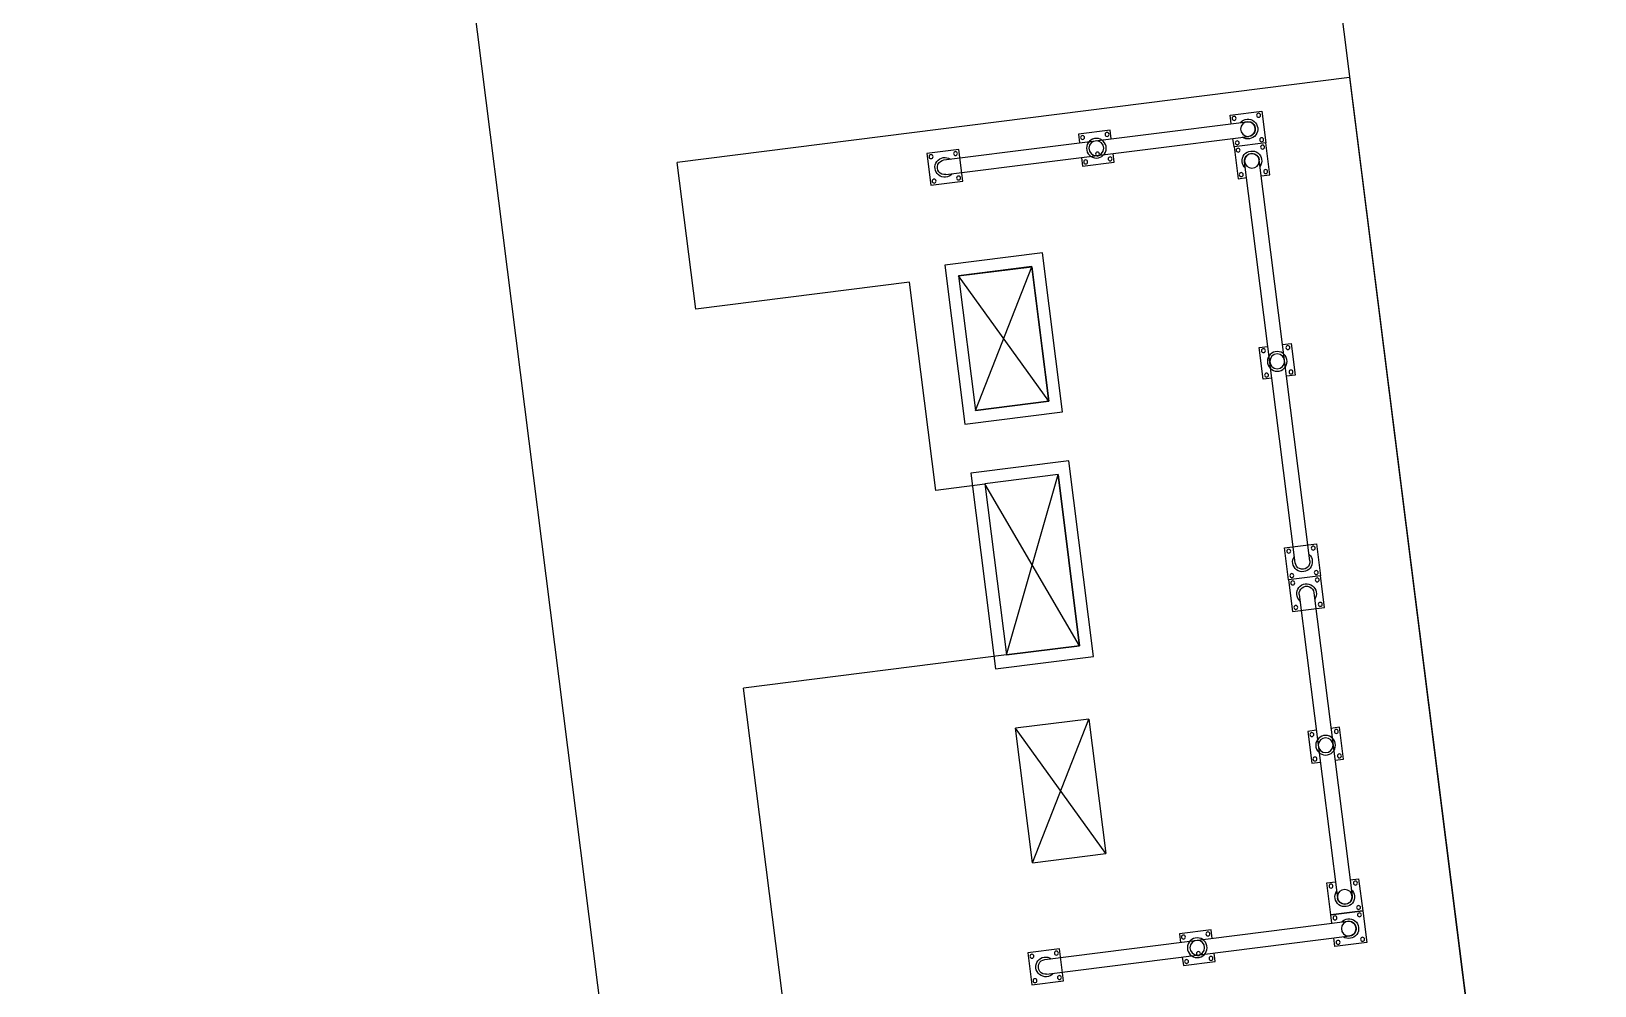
# Model space of a CAD drawing. Header units: inches. Extents: x 2621776591 to 2623670951, y 363331607 to 364354604.
# Drawn here: x 2622153964 to 2622160310, y 364136292 to 364140165 of the extents above; entities that cross this region are included whole.
import ezdxf

# ---------------------------------------------------------------- set-up
doc = ezdxf.new("R2010")
doc.units = ezdxf.units.IN
doc.header["$MEASUREMENT"] = 0
doc.linetypes.add('BORDERX2', pattern=[3.5, 1, -0.5, 1, -0.5, 0, -0.5])
doc.layers.add('CRANE', color=7, linetype='Continuous', true_color=0x7f3f7f)
for name, color, linetype in [('ISLAND', 7, 'Continuous'), ('PIER', 7, 'Continuous'), ('TEXT2', 1, 'Continuous')]:
    doc.layers.add(name, color=color, linetype=linetype)

# ---------------------------------------------------------------- blocks, each defined once
blk = doc.blocks.new('SERVICE ISLAND PLINTH')
at = {"layer": 'ISLAND'}
for p, q in [((7.3, 2.75), (0, 2.75)), ((7.3, 2.751), (7.3, 0)), ((3.9392, 2.38), (3.8092, 2.38)), ((3.8092, 2.38), (3.8092, 2.25)), ((3.9392, 2.25), (3.9392, 2.38)), ((3.9392, 2.38), (3.9392, 2.25)), ((4.0692, 2.38), (3.9392, 2.38)), ((4.0692, 2.345), (4.0692, 2.38)), ((4.5592, 2.345), (4.5592, 2.38)), ((4.5592, 2.38), (4.6892, 2.38)), ((4.6892, 2.38), (4.6892, 2.345)), ((5.1792, 2.25), (5.1792, 2.38)), ((5.1792, 2.38), (5.3092, 2.38)), ((5.3092, 2.38), (5.3092, 2.25)), ((5.4392, 2.38), (5.3092, 2.38)), ((5.3092, 2.38), (5.3092, 2.25)), ((5.4392, 2.25), (5.4392, 2.38)), ((6.1292, 2.38), (6.1292, 2.345)), ((6.2592, 2.38), (6.1292, 2.38)), ((6.2592, 2.345), (6.2592, 2.38)), ((6.9492, 2.345), (6.9492, 2.38)), ((6.9492, 2.38), (7.0792, 2.38)), ((7.0792, 2.38), (7.0792, 2.25)), ((7.2092, 2.38), (7.0792, 2.38)), ((7.0792, 2.38), (7.0792, 2.25)), ((7.2092, 2.25), (7.2092, 2.38)), ((3.8442, 1.075), (3.8442, 2.315)), ((3.9042, 1.075), (3.9042, 2.315)), ((5.2442, 2.345), (4.0042, 2.345)), ((5.2442, 2.285), (4.0042, 2.285)), ((4.0692, 2.25), (4.0692, 2.285)), ((4.5592, 2.25), (4.5592, 2.285)), ((4.6892, 2.285), (4.6892, 2.25)), ((5.3742, 2.345), (7.0142, 2.345)), ((5.3742, 2.285), (7.0142, 2.285)), ((6.1292, 2.285), (6.1292, 2.25)), ((6.2592, 2.25), (6.2592, 2.285)), ((6.9492, 2.25), (6.9492, 2.285)), ((7.1142, 1.075), (7.1142, 2.315)), ((7.1742, 1.075), (7.1742, 2.315)), ((3.8092, 2.25), (3.8442, 2.25)), ((3.9042, 2.25), (3.9392, 2.25)), ((3.9392, 2.25), (4.0692, 2.25)), ((4.6892, 2.25), (4.5592, 2.25)), ((5.3092, 2.25), (5.1792, 2.25)), ((5.3092, 2.25), (5.4392, 2.25)), ((6.1292, 2.25), (6.2592, 2.25)), ((7.0792, 2.25), (6.9492, 2.25)), ((7.0792, 2.25), (7.1142, 2.25)), ((7.1742, 2.25), (7.2092, 2.25)), ((3.8092, 1.63), (3.8092, 1.76)), ((3.8092, 1.76), (3.8442, 1.76)), ((3.9042, 1.76), (3.9392, 1.76)), ((3.9392, 1.76), (3.9392, 1.63)), ((7.0792, 1.63), (7.0792, 1.76)), ((7.0792, 1.76), (7.1142, 1.76)), ((7.1742, 1.76), (7.2092, 1.76)), ((7.2092, 1.76), (7.2092, 1.63)), ((3.8442, 1.63), (3.8092, 1.63)), ((3.9392, 1.63), (3.9042, 1.63)), ((7.1142, 1.63), (7.0792, 1.63)), ((7.2092, 1.63), (7.1742, 1.63)), ((4.85, 1.375), (4.3, 1.375)), ((4.3, 1.075), (4.3, 1.375)), ((4.3, 1.375), (4.85, 1.075)), ((4.3, 1.075), (4.85, 1.375)), ((4.85, 1.375), (4.85, 1.075)), ((5.85, 1.375), (5.15, 1.375)), ((5.15, 1.375), (5.15, 1.075)), ((5.15, 1.075), (5.85, 1.375)), ((5.15, 1.375), (5.85, 1.075)), ((5.85, 1.375), (5.15, 1.375)), ((5.85, 1.375), (5.85, 1.075)), ((6.7, 1.375), (6.15, 1.375)), ((6.15, 1.375), (6.15, 1.075)), ((6.15, 1.375), (6.7, 1.075)), ((6.15, 1.075), (6.7, 1.375)), ((6.7, 1.375), (6.15, 1.375)), ((6.7, 1.075), (6.7, 1.375)), ((3.8092, 1.01), (3.8092, 1.14)), ((3.8092, 1.14), (3.9392, 1.14)), ((3.9392, 1.14), (3.9392, 1.01)), ((7.0792, 1.01), (7.0792, 1.14)), ((7.0792, 1.14), (7.2092, 1.14)), ((7.2092, 1.14), (7.2092, 1.01)), ((4.2998, 1.075), (4.85, 1.075)), ((5.85, 1.075), (5.15, 1.075)), ((5.15, 1.075), (5.15, 0)), ((5.8481, 1.075), (5.8481, 0.875)), ((6.7, 1.075), (6.15, 1.075)), ((3.9392, 1.01), (3.8092, 1.01)), ((7.2092, 1.01), (7.0792, 1.01)), ((5.8481, 0.875), (6.7, 0.875)), ((6.7, 0.875), (6.7, 0)), ((0, 0), (5.15, 0)), ((6.7, 0), (7.3, 0))]:
    blk.add_line(p, q, dxfattribs=at)
at = {"layer": 'ISLAND', "ltscale": 10000}
blk.add_lwpolyline([(5.1, 1.425), (5.9, 1.425), (5.9, 1.025), (5.1, 1.025)], close=True, dxfattribs=at)
at = {"layer": 'ISLAND'}
for points in [[(6.1, 1.425), (6.751, 1.425), (6.751, 1.025), (6.1, 1.025)], [(5.15, 1.375), (5.85, 1.375), (5.85, 1.075), (5.15, 1.075)], [(6.15, 1.375), (6.701, 1.375), (6.701, 1.075), (6.15, 1.075)]]:
    blk.add_lwpolyline(points, close=True, dxfattribs=at)
for centre, radius in [((3.8242, 2.365), 0.008), ((3.9242, 2.365), 0.008), ((3.9542, 2.365), 0.008), ((4.0542, 2.365), 0.008), ((4.5742, 2.365), 0.008), ((4.6242, 2.315), 0.04), ((4.6742, 2.365), 0.008), ((5.1942, 2.365), 0.008), ((5.2942, 2.365), 0.008), ((5.3242, 2.365), 0.008), ((5.4242, 2.365), 0.008), ((6.1442, 2.365), 0.008), ((6.1942, 2.315), 0.04), ((6.2442, 2.365), 0.008), ((6.9642, 2.365), 0.008), ((7.0642, 2.365), 0.008), ((7.0942, 2.365), 0.008), ((7.1942, 2.365), 0.008), ((3.8742, 2.315), 0.03), ((4.0042, 2.315), 0.03), ((4.6242, 2.315), 0.03), ((6.1942, 2.315), 0.03), ((7.0142, 2.315), 0.03), ((7.1442, 2.315), 0.03), ((3.8242, 2.265), 0.008), ((3.9242, 2.265), 0.008), ((4.0542, 2.265), 0.008), ((4.5742, 2.265), 0.008), ((4.6742, 2.265), 0.008), ((5.1942, 2.265), 0.008), ((5.2942, 2.265), 0.008), ((5.3242, 2.265), 0.008), ((5.4242, 2.265), 0.008), ((6.1442, 2.265), 0.008), ((6.2442, 2.265), 0.008), ((6.9642, 2.265), 0.008), ((7.0642, 2.265), 0.008), ((7.0942, 2.265), 0.008), ((7.1942, 2.265), 0.008), ((3.8242, 1.745), 0.008), ((3.8742, 1.695), 0.04), ((3.8742, 1.695), 0.03), ((3.9242, 1.745), 0.008), ((7.0942, 1.745), 0.008), ((7.1442, 1.695), 0.04), ((7.1442, 1.695), 0.03), ((7.1942, 1.745), 0.008), ((3.8242, 1.645), 0.008), ((3.85, 1.6967), 0.008), ((3.9242, 1.645), 0.008), ((7.0942, 1.645), 0.008), ((7.12, 1.6967), 0.008), ((7.1942, 1.645), 0.008), ((3.8242, 1.125), 0.008), ((3.9242, 1.125), 0.008), ((7.0942, 1.125), 0.008), ((7.1942, 1.125), 0.008), ((3.8242, 1.025), 0.008), ((3.9242, 1.025), 0.008), ((7.0942, 1.025), 0.008), ((7.1942, 1.025), 0.008)]:
    blk.add_circle(centre, radius, dxfattribs=at)
for centre, radius, start, end in [((3.8742, 2.315), 0.04, 318.59038, 221.40962), ((4.0042, 2.315), 0.04, 48.59038, 311.40962), ((5.2442, 2.315), 0.04, 228.59038, 131.40962), ((5.3742, 2.315), 0.04, 48.59038, 311.40962), ((7.0142, 2.315), 0.04, 228.59038, 131.40962), ((7.1442, 2.315), 0.04, 318.59038, 221.40962), ((3.8742, 2.315), 0.03, 0, 180.00019), ((4.0042, 2.315), 0.03, 90, 270.00019), ((5.2442, 2.315), 0.03, 269.99981, 90), ((5.3742, 2.315), 0.03, 90, 270.00019), ((7.0142, 2.315), 0.03, 269.99981, 90), ((7.1442, 2.315), 0.03, 0, 180.00019), ((3.8742, 1.075), 0.04, 138.59038, 41.40962), ((7.1442, 1.075), 0.04, 138.59038, 41.40962), ((3.8742, 1.075), 0.03, 179.99981, 0), ((7.1442, 1.075), 0.03, 179.99981, 0)]:
    blk.add_arc(centre, radius, start, end, dxfattribs=at)
blk = doc.blocks.new('A$Cfe87a000')
h = blk.add_hatch()
h.set_pattern_fill('CROSS', color=190, scale=35000)
h.set_pattern_definition([(0, (-2621685475, -364093291), (8750, 8750), [4375, -13125]), (90, (-2621683288, -364095478.5), (-8750, 8750), [4375, -13125])])
h.paths.add_polyline_path([(0, 0), (-30585.7, -3867.4), (-13078.1, -140353.2), (-8315, -149577.7), (-6733.5, -162481.7), (-8967.2, -172401.3), (3518, -269733.8, 0.302123), (7001.1, -273749.7), (33331.7, -264063.6)])

msp = doc.modelspace()

# ---------------------------------------------------------------- linework, layer by layer
at = {"layer": 'CRANE', "color": 82, "linetype": 'BORDERX2', "true_color": 0x33cc00}
msp.add_circle((2622147483.4, 364173563.3, 0), 70000, dxfattribs=at)
at = {"layer": 'PIER'}
msp.add_line((2622236260.4, 363530403.2), (2622152831.8, 364191349.6), dxfattribs=at)
at = {"layer": 'TEXT2'}
msp.add_line((2622151194.8, 364176374.2), (2622226613.1, 363579913.6), dxfattribs=at)

# ---------------------------------------------------------------- block references
at = {"color": 190}
msp.add_blockref('A$Cfe87a000', (2622142902.7, 364173278.9), dxfattribs=at)
at = {"layer": 'ISLAND', "xscale": -999.9999999999994, "yscale": 1000, "zscale": 1000, "rotation": 277.1941779778311}
msp.add_blockref('SERVICE ISLAND PLINTH', (2622157500.1, 364132390.5), dxfattribs=at)

doc.saveas('drawing.dxf')
